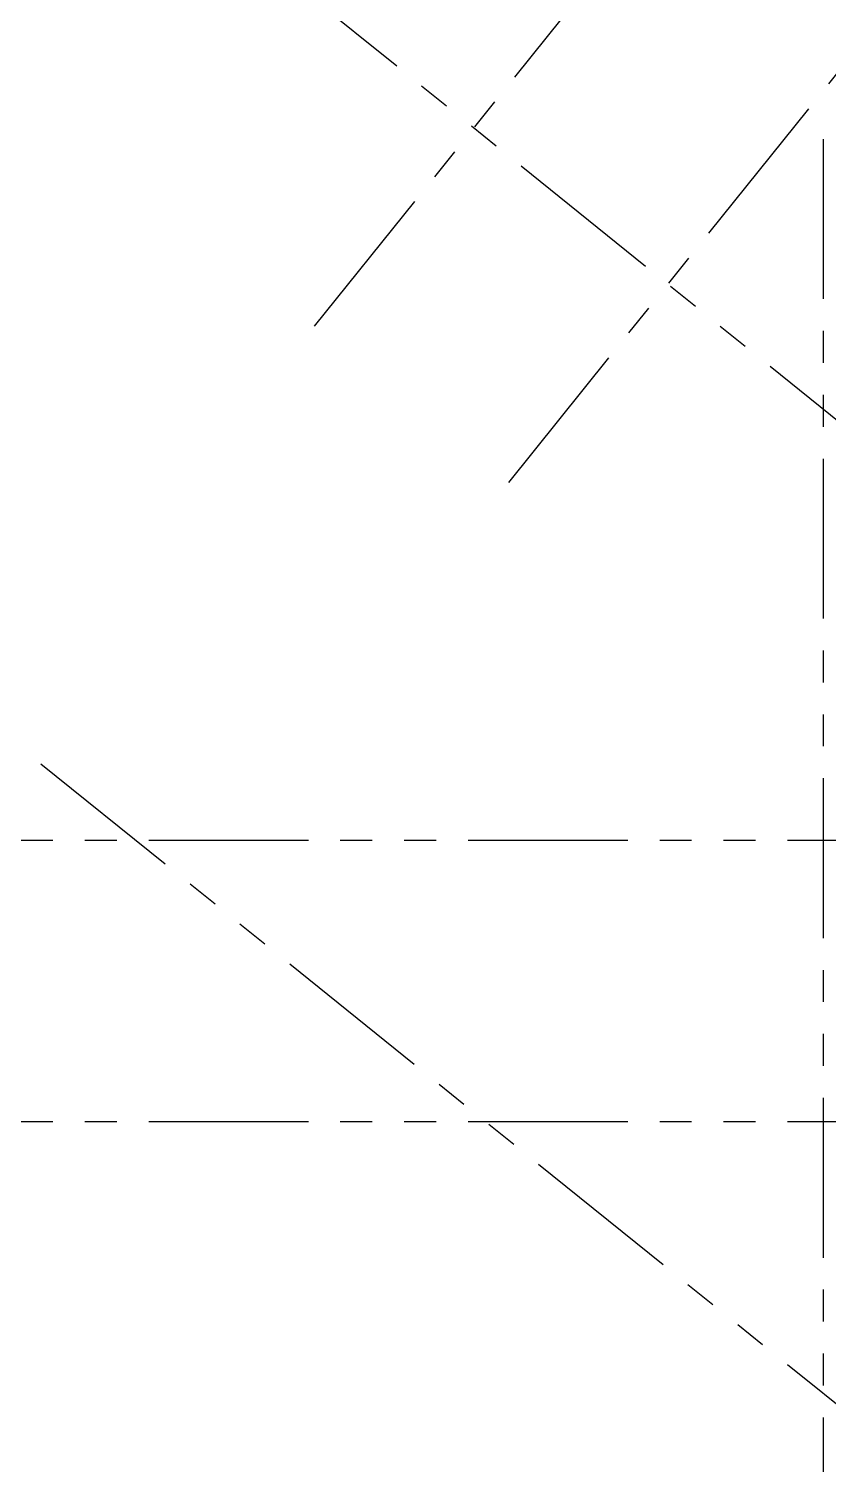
# Model space of a CAD drawing. Extents: x 83 to 143.2, y -2.6 to 70.8.
# Drawn here: x 108.71 to 114.97, y 22.62 to 33.85 of the extents above; entities that cross this region are included whole.
import ezdxf

# ---------------------------------------------------------------- set-up
doc = ezdxf.new("R2010")
doc.units = 0
doc.header["$MEASUREMENT"] = 0
doc.linetypes.add('AXIS_100$0$A-AXIS$0$PHANTOM', pattern=[2.5, 1.25, -0.25, 0.25, -0.25, 0.25, -0.25])
doc.layers.add('AXIS_100$0$A-AXIS-100', color=10, linetype='AXIS_100$0$A-AXIS$0$PHANTOM')

msp = doc.modelspace()

# ---------------------------------------------------------------- linework, layer by layer
at = {"layer": 'AXIS_100$0$A-AXIS-100'}
for p, q in [((110.94803, 31.52127), (132.39943, 58.19543)), ((112.46761, 30.29922), (133.91901, 56.97339)), ((123.28009, 24.15436), (87.49078, 52.93617)), ((119.51995, 19.47874), (83.73065, 48.26055)), ((114.92779, 32.98435), (114.92779, -1.8346)), ((89.64942, 27.5), (115.97779, 27.5)), ((89.64942, 25.3), (115.97779, 25.3))]:
    msp.add_line(p, q, dxfattribs=at)

doc.saveas('drawing.dxf')
